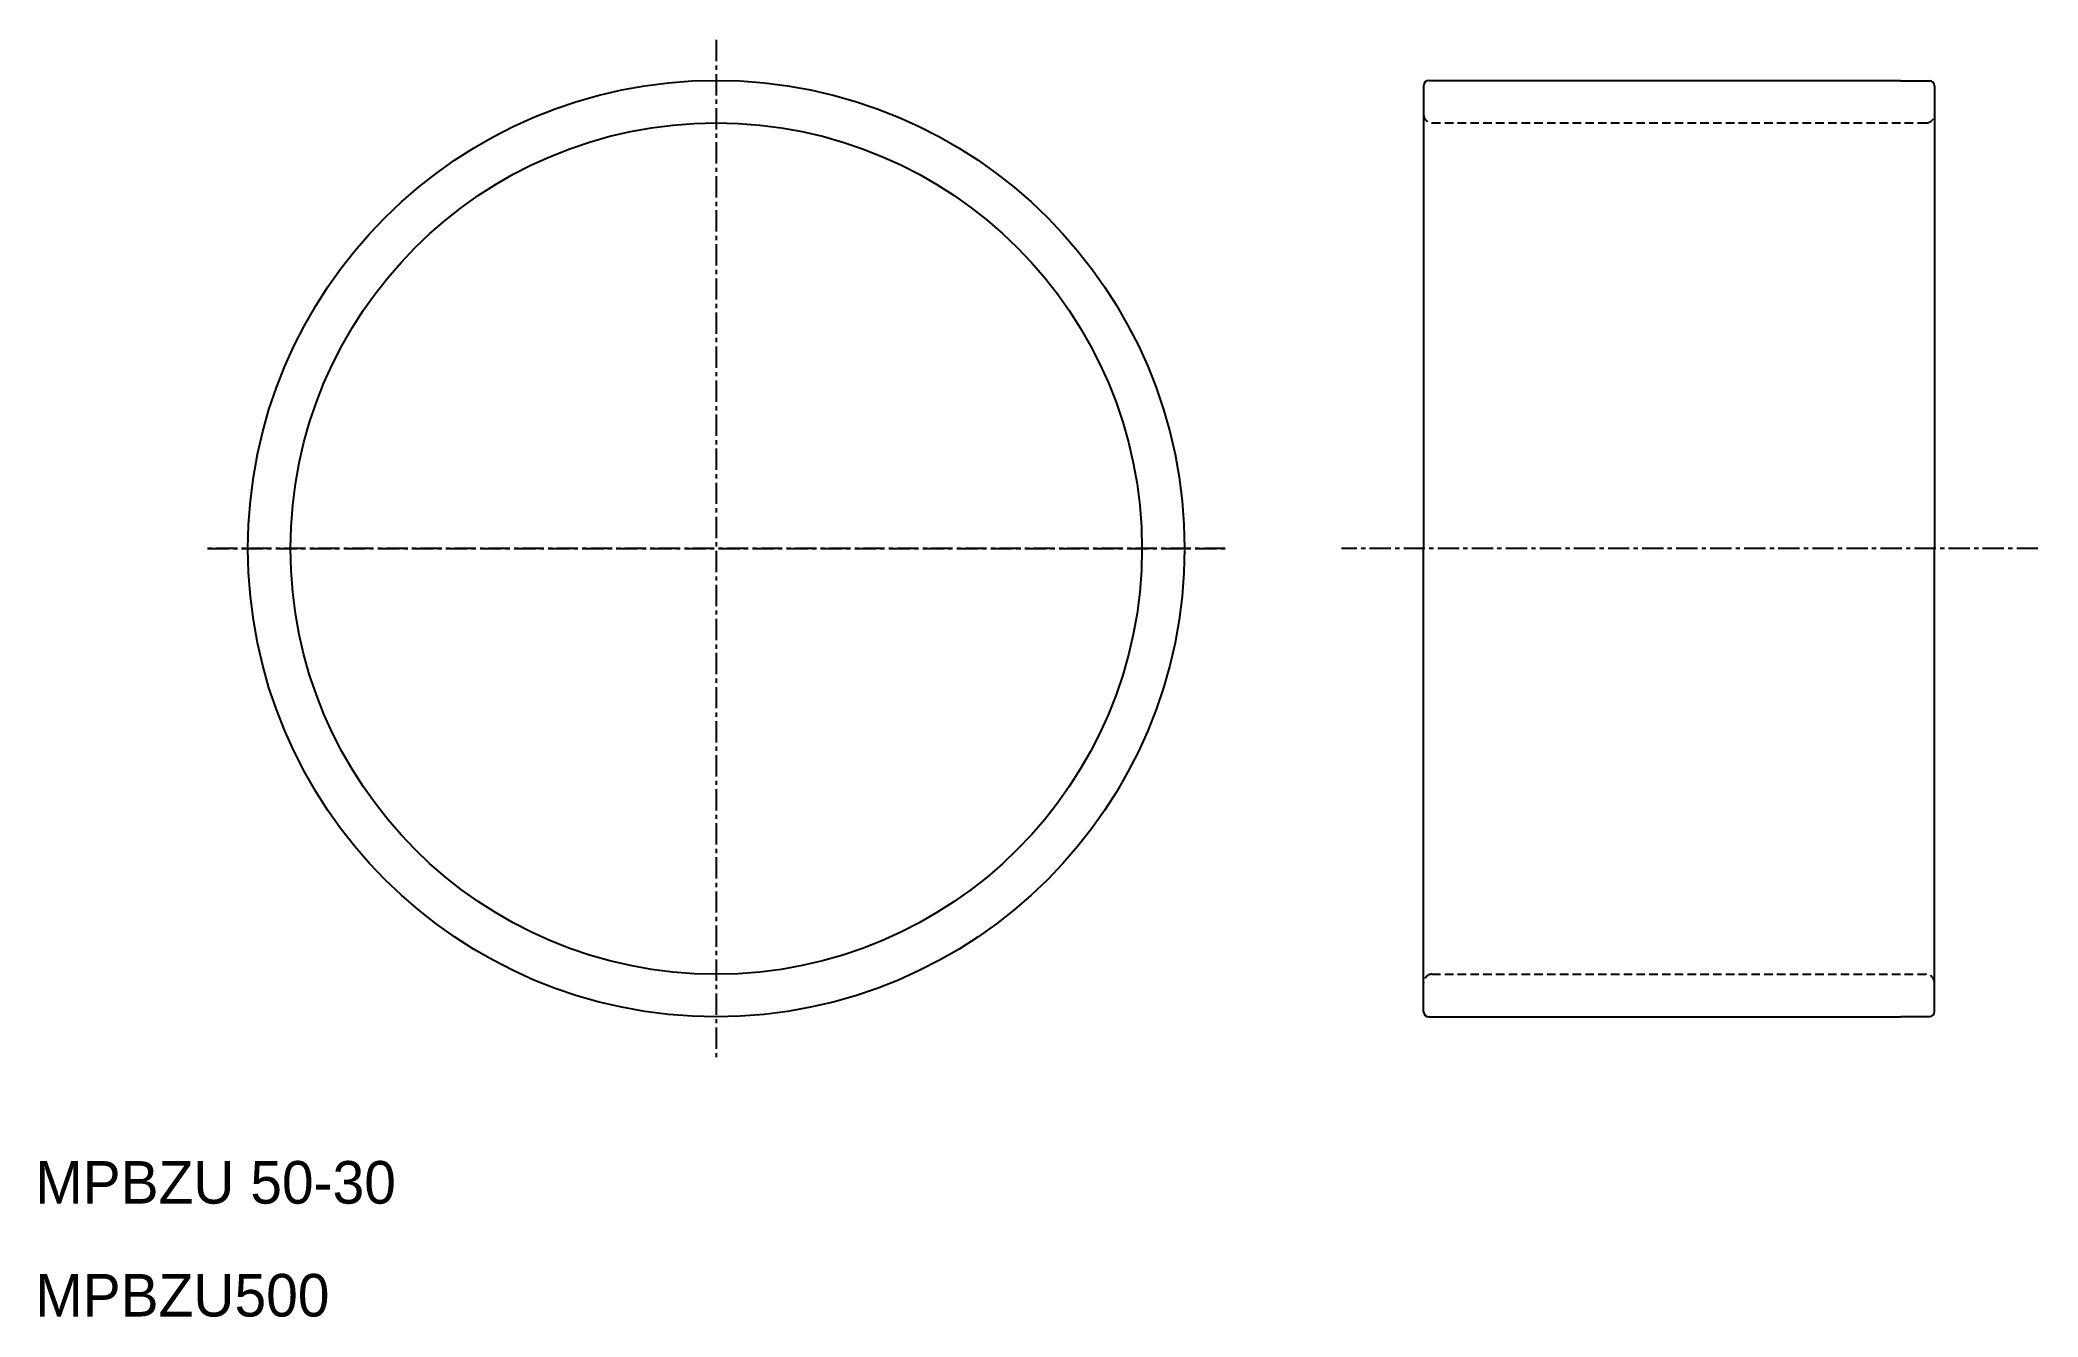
# Model space of a CAD drawing. Extents: x 33 to 151, y 17 to 92.
import ezdxf

# ---------------------------------------------------------------- set-up
doc = ezdxf.new("R2010")
doc.units = 0
doc.linetypes.add('CENTER', pattern=[2, 1.25, -0.25, 0.25, -0.25])
doc.linetypes.add('DASHED', pattern=[0.75, 0.5, -0.25])
doc.layers.get('0').update_dxf_attribs({"linetype": 'CONTINUOUS'})
doc.layers.add('CENTER', color=1, linetype='CENTER')

msp = doc.modelspace()

# ---------------------------------------------------------------- linework, layer by layer
at = {"color": 7, "linetype": 'CONTINUOUS'}
for p, q in [((114.46, 89.72), (114.46, 62.52)), ((114.46, 89.72), (114.46, 88.02)), ((114.76, 90.02), (142.46, 90.02)), ((142.46, 90.02), (142.46, 90)), ((142.46, 90), (144.16, 90)), ((144.46, 89.7), (144.46, 62.52)), ((144.46, 89.7), (144.46, 88.02)), ((114.46, 35.32), (114.46, 62.52)), ((144.46, 35.34), (144.46, 62.52)), ((114.46, 35.32), (114.46, 37.02)), ((144.46, 35.34), (144.46, 37.02)), ((114.76, 35.02), (142.46, 35.02)), ((142.46, 35.04), (144.16, 35.04)), ((142.46, 35.02), (142.46, 35.04))]:
    msp.add_line(p, q, dxfattribs=at)
at = {"color": 3, "linetype": 'DASHED'}
for p, q in [((114.96, 87.52), (143.96, 87.52)), ((114.96, 37.52), (143.96, 37.52))]:
    msp.add_line(p, q, dxfattribs=at)
at = {"color": 7, "linetype": 'CONTINUOUS'}
for radius in [27.5, 25]:
    msp.add_circle((72.92, 62.52), radius, dxfattribs=at)
for centre, start, end in [((114.76, 89.72), 90, 180), ((144.16, 89.7), 0, 90), ((114.76, 35.32), 180, 270), ((144.16, 35.34), 270, 0)]:
    msp.add_arc(centre, 0.3, start, end, dxfattribs=at)
at = {"color": 3, "linetype": 'DASHED'}
for centre, start, end in [((114.96, 88.02), 180, 270), ((143.96, 88.02), 270, 0), ((114.96, 37.02), 90, 180), ((143.96, 37.02), 0, 90)]:
    msp.add_arc(centre, 0.5, start, end, dxfattribs=at)
at = {"layer": 'CENTER', "color": 1, "linetype": 'CENTER'}
for p, q in [((72.92, 92.39), (72.92, 32.65)), ((43.05, 62.52), (102.8, 62.52)), ((102.8, 62.52), (43.05, 62.52)), ((150.54, 62.52), (109.63, 62.52))]:
    msp.add_line(p, q, dxfattribs=at)

# ---------------------------------------------------------------- texts
at = {"color": 7, "linetype": 'CONTINUOUS'}
for s, p in [('MPBZU 50-30', (32.93, 24.05)), ('MPBZU500', (32.93, 17.42))]:
    msp.add_text(s, height=2.5, dxfattribs=at).set_placement(p)

doc.saveas('drawing.dxf')
